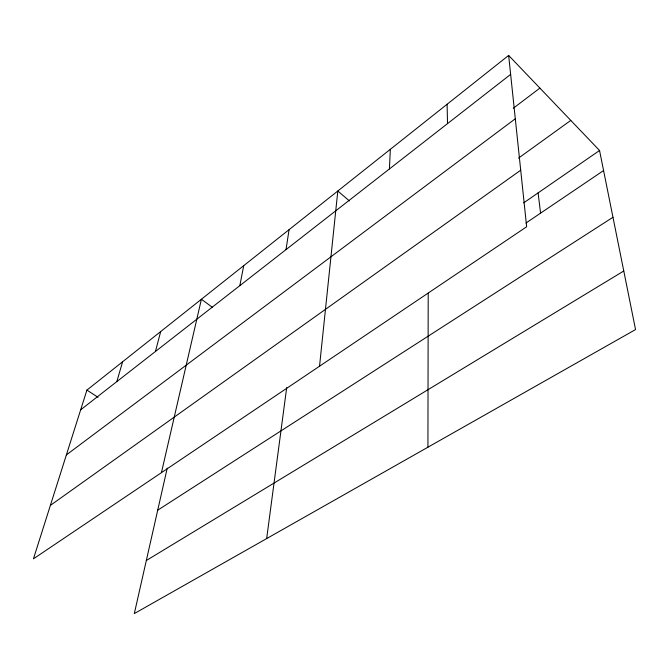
<?xml version="1.0" encoding="UTF-8"?>
<svg xmlns="http://www.w3.org/2000/svg" width="669" height="669" viewBox="0 0 669 669"><rect width="100%" height="100%" fill="white"/><g stroke="black" fill="none" stroke-linecap="round" stroke-linejoin="round"><path stroke-width="1" d="M427.926 447.21L428.202 293.198M389.417 168.956L390.336 149.304M319.531 366.219L337.812 190.991L349.427 200.968M266.663 538.587L286.7 387.577M286.023 249.612L289.075 229.676M239.828 285.655L243.717 265.668M167.25 468.057L134.31 613.582L635.55 329.566L599.549 150.492L508.649 55.418L86.911 390.102L33.45 558.824L526.654 226.774L508.649 55.418M161.438 472.657L201.411 299.244L212.29 307.247M155.451 351.476L160.685 331.556M116.824 381.614L122.603 361.778M80.665 409.821L510.639 74.384M513.282 108.253L539.9 88.107M66.373 454.912L515.306 118.764M518.534 158.11L570.782 120.412M50.384 505.396L520.708 170.202M523.66 202.866L599.549 150.492M526.01 222.994L603.58 170.553M157.717 510.188L612.971 217.266M146.319 560.522L623.776 270.987M86.911 390.102L98.025 397.277M538.102 192.898L540.577 213.143M447.101 104.255L447.519 123.623"/></g></svg>
